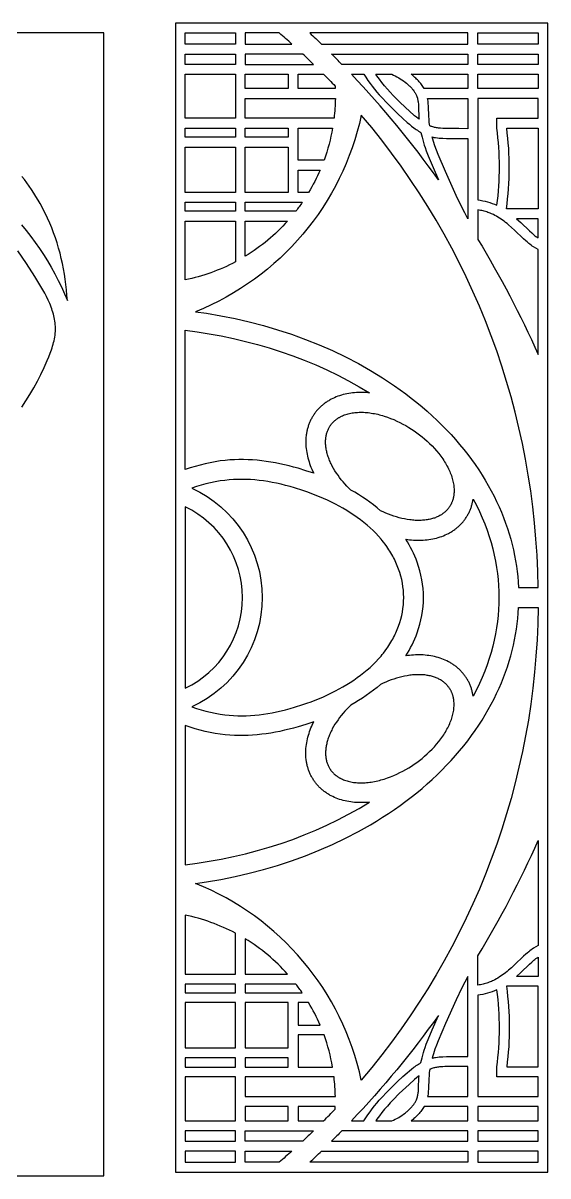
# Model space of a CAD drawing. Header units: millimetres. Extents: x 23 to 3094, y 69 to 2398.
# Drawn here: x 2034 to 3094, y 69 to 2398 of the extents above; entities that cross this region are included whole.
import ezdxf

# ---------------------------------------------------------------- set-up
doc = ezdxf.new("R2010")
doc.units = ezdxf.units.MM
doc.layers.get('0').update_dxf_attribs({"color": 1})

msp = doc.modelspace()

# ---------------------------------------------------------------- linework, layer by layer
for points in [[(920.9, 68.7), (2196.8, 68.7), (2196.8, 2378.2), (920.9, 2378.2)], [(2341.5, 76.5), (3094.3, 76.5), (3094.3, 2398.2), (2341.5, 2398.2)], [(2462.8, 2378.2), (2462.8, 2355.7), (2361.5, 2355.7), (2361.5, 2378.2)], [(3074.3, 2355.7), (2952.6, 2355.7), (2952.6, 2378.2), (3074.3, 2378.2)], [(2462.8, 2335.7), (2462.8, 2314.8), (2361.5, 2314.8), (2361.5, 2335.7)], [(3074.3, 2335.7), (3074.3, 2314.8), (2952.6, 2314.8), (2952.6, 2335.7)], [(2462.8, 2294.8), (2462.8, 2206.1), (2361.5, 2206.1), (2361.5, 2294.8)], [(2569.5, 2294.8), (2569.5, 2265.8), (2482.8, 2265.8), (2482.8, 2294.8)], [(2844, 2265.8), (2842.8, 2267.9), (2841.5, 2270), (2840.1, 2272), (2838.7, 2274), (2837.2, 2275.9), (2835.6, 2277.8), (2834, 2279.7), (2832.4, 2281.6), (2830.7, 2283.4), (2829, 2285.1), (2827.2, 2286.9), (2825.4, 2288.5), (2823.5, 2290.2), (2821.7, 2291.8), (2819.8, 2293.3), (2817.9, 2294.8), (2932.6, 2294.8), (2932.6, 2265.8)], [(3074.3, 2294.8), (3074.3, 2265.8), (2952.6, 2265.8), (2952.6, 2294.8)], [(2932.6, 2184.8), (2914.3, 2185.1), (2890.8, 2185), (2886.1, 2185.1), (2881.6, 2185.3), (2877.3, 2185.6), (2875.2, 2185.8), (2873.1, 2186.1), (2871.1, 2186.4), (2869.1, 2186.7), (2867.2, 2187), (2865.3, 2187.5), (2863.5, 2187.9), (2861.8, 2188.4), (2860, 2188.9), (2858.4, 2189.5), (2856.9, 2190), (2855.5, 2190.6), (2855, 2193.9), (2854.6, 2197.2), (2854.2, 2200.5), (2854, 2203.8), (2853.6, 2209.1), (2852.9, 2230.3), (2852.5, 2235.6), (2852.3, 2238.2), (2852, 2240.7), (2851.6, 2243.3), (2851.2, 2245.8), (2932.6, 2245.8)], [(2462.8, 2186.1), (2462.8, 2167.4), (2361.5, 2167.4), (2361.5, 2186.1)], [(2482.8, 2167.4), (2482.8, 2186.1), (2569.5, 2186.1), (2569.5, 2167.4)], [(2932.6, 2164.7), (2932.6, 2002.9), (2926.3, 2014.5), (2920.3, 2026.2), (2909, 2050), (2887.5, 2098.3), (2872.6, 2132.8), (2869.2, 2141.5), (2866, 2150.3), (2863, 2159.1), (2861.7, 2163.6), (2860.4, 2168.1), (2862.1, 2167.7), (2863.9, 2167.3), (2865.6, 2167), (2867.4, 2166.7), (2871, 2166.2), (2874.6, 2165.8), (2878.2, 2165.5), (2881.9, 2165.3), (2889.3, 2165)], [(2462.8, 2056), (2361.5, 2056), (2361.5, 2147.4), (2462.8, 2147.4)], [(2569.5, 2056), (2482.8, 2056), (2482.8, 2147.4), (2569.5, 2147.4)], [(2361.5, 2036), (2462.8, 2036), (2462.8, 2018.2), (2361.5, 2018.2)], [(3030.8, 2002.9), (3039.5, 1995), (3056.9, 1978.3), (3061.4, 1974.2), (3063.7, 1972.2), (3066.1, 1970.2), (3068.1, 1968.6), (3070.1, 1967), (3072.2, 1965.5), (3074.3, 1964), (3074.3, 2002.9)], [(2621.1, 1488.4), (2605.3, 1493.7), (2589.5, 1498.5), (2580.3, 1501.1), (2571.1, 1503.5), (2561.9, 1505.7), (2552.7, 1507.7), (2543.5, 1509.5), (2534.3, 1511.1), (2525.1, 1512.5), (2515.9, 1513.7), (2506.7, 1514.7), (2497.5, 1515.4), (2488.3, 1515.9), (2479.1, 1516.2), (2469.9, 1516.2), (2460.7, 1515.9), (2451.5, 1515.4), (2442.4, 1514.6), (2432.1, 1513.4), (2421.8, 1511.8), (2411.6, 1509.9), (2401.4, 1507.7), (2391.3, 1505.2), (2381.3, 1502.4), (2371.3, 1499.3), (2361.5, 1496), (2361.5, 1777.4), (2385.7, 1774.2), (2410, 1770.3), (2434.3, 1765.9), (2458.7, 1760.8), (2482.9, 1755.1), (2507.1, 1748.8), (2531.2, 1741.8), (2555, 1734.2), (2578.7, 1725.9), (2602, 1717), (2625, 1707.5), (2647.7, 1697.4), (2669.9, 1686.7), (2691.6, 1675.3), (2712.9, 1663.4), (2733.5, 1650.9), (2730.4, 1651.2), (2727.2, 1651.4), (2723.2, 1651.6), (2719.2, 1651.8), (2715.2, 1651.8), (2711.3, 1651.7), (2707.3, 1651.5), (2703.4, 1651.2), (2699.5, 1650.9), (2695.7, 1650.4), (2691.9, 1649.8), (2688.1, 1649.1), (2684.3, 1648.3), (2680.6, 1647.4), (2676.9, 1646.4), (2673.3, 1645.2), (2669.8, 1644), (2666.3, 1642.7), (2662.8, 1641.2), (2659.4, 1639.6), (2656.2, 1638), (2654.5, 1637.1), (2652.9, 1636.2), (2651.3, 1635.2), (2649.8, 1634.3), (2648.2, 1633.3), (2646.7, 1632.3), (2645.2, 1631.3), (2643.7, 1630.2), (2642.3, 1629.1), (2640.9, 1628), (2639.5, 1626.9), (2638.1, 1625.7), (2636.7, 1624.6), (2635.4, 1623.4), (2634.1, 1622.1), (2632.8, 1620.9), (2631.6, 1619.6), (2630.4, 1618.4), (2629.2, 1617.1), (2628, 1615.8), (2626.9, 1614.4), (2625.8, 1613.1), (2624.7, 1611.7), (2623.7, 1610.4), (2622.7, 1609), (2621.7, 1607.6), (2620.7, 1606.1), (2619.8, 1604.7), (2618.9, 1603.2), (2618, 1601.7), (2617.2, 1600.2), (2616.3, 1598.7), (2615.5, 1597.2), (2614.8, 1595.6), (2614, 1594), (2613.3, 1592.4), (2612.6, 1590.8), (2611.9, 1589.1), (2611.3, 1587.5), (2610.7, 1585.8), (2610.1, 1584.1), (2609.5, 1582.4), (2609, 1580.6), (2608.5, 1578.9), (2608.1, 1577.1), (2607.6, 1575.4), (2607.2, 1573.6), (2606.9, 1571.8), (2606.6, 1570), (2606.3, 1568.2), (2606, 1566.4), (2605.8, 1564.5), (2605.4, 1560.8), (2605.1, 1557.1), (2605, 1553.4), (2605, 1549.6), (2605.1, 1545.9), (2605.4, 1542.1), (2605.7, 1538.3), (2606.2, 1534.5), (2606.8, 1530.7), (2607.5, 1526.9), (2608.4, 1523.2), (2609.3, 1519.4), (2610.4, 1515.6), (2611.5, 1511.9), (2612.7, 1508.1), (2614.1, 1504.4), (2615.5, 1500.7), (2617.1, 1497), (2618.7, 1493.4)], [(2621.1, 986.4), (2605.3, 981), (2589.5, 976.2), (2580.3, 973.7), (2571.1, 971.3), (2561.9, 969.1), (2552.7, 967), (2543.5, 965.2), (2534.3, 963.6), (2525.1, 962.2), (2515.9, 961), (2506.7, 960.1), (2497.5, 959.3), (2488.3, 958.8), (2479.1, 958.6), (2469.9, 958.6), (2460.7, 958.8), (2451.5, 959.4), (2442.4, 960.2), (2432.1, 961.4), (2421.8, 962.9), (2411.6, 964.8), (2401.4, 967), (2391.3, 969.5), (2381.3, 972.3), (2371.3, 975.4), (2361.5, 978.8), (2361.5, 697.4), (2385.7, 700.6), (2410, 704.4), (2434.3, 708.9), (2458.7, 713.9), (2482.9, 719.6), (2507.1, 726), (2531.2, 732.9), (2555, 740.6), (2578.7, 748.8), (2602, 757.7), (2625, 767.2), (2647.7, 777.4), (2669.9, 788.1), (2691.6, 799.4), (2712.9, 811.3), (2733.5, 823.8), (2730.4, 823.5), (2727.2, 823.3), (2723.2, 823.1), (2719.2, 823), (2715.2, 823), (2711.3, 823.1), (2707.3, 823.2), (2703.4, 823.5), (2699.5, 823.9), (2695.7, 824.4), (2691.9, 825), (2688.1, 825.7), (2684.3, 826.5), (2680.6, 827.4), (2676.9, 828.4), (2673.3, 829.5), (2669.8, 830.7), (2666.3, 832.1), (2662.8, 833.6), (2659.4, 835.1), (2656.2, 836.8), (2654.5, 837.7), (2652.9, 838.6), (2651.3, 839.5), (2649.8, 840.5), (2648.2, 841.4), (2646.7, 842.5), (2645.2, 843.5), (2643.7, 844.5), (2642.3, 845.6), (2640.9, 846.7), (2639.5, 847.9), (2638.1, 849), (2636.7, 850.2), (2635.4, 851.4), (2634.1, 852.6), (2632.8, 853.8), (2631.6, 855.1), (2630.4, 856.4), (2629.2, 857.7), (2628, 859), (2626.9, 860.3), (2625.8, 861.7), (2624.7, 863), (2623.7, 864.4), (2622.7, 865.8), (2621.7, 867.2), (2620.7, 868.6), (2619.8, 870.1), (2618.9, 871.5), (2618, 873), (2617.2, 874.5), (2616.3, 876), (2615.5, 877.6), (2614.8, 879.1), (2614, 880.7), (2613.3, 882.3), (2612.6, 884), (2611.9, 885.6), (2611.3, 887.3), (2610.7, 889), (2610.1, 890.7), (2609.5, 892.4), (2609, 894.1), (2608.5, 895.9), (2608.1, 897.6), (2607.6, 899.4), (2607.2, 901.2), (2606.9, 903), (2606.6, 904.8), (2606.3, 906.6), (2606, 908.4), (2605.8, 910.2), (2605.4, 913.9), (2605.1, 917.6), (2605, 921.4), (2605, 925.1), (2605.1, 928.9), (2605.4, 932.7), (2605.7, 936.4), (2606.2, 940.2), (2606.8, 944), (2607.5, 947.8), (2608.4, 951.6), (2609.3, 955.4), (2610.4, 959.1), (2611.5, 962.9), (2612.7, 966.6), (2614.1, 970.3), (2615.5, 974), (2617.1, 977.7), (2618.7, 981.4)], [(3030.8, 471.8), (3039.5, 479.8), (3056.9, 496.4), (3061.4, 500.6), (3063.7, 502.6), (3066.1, 504.6), (3068.1, 506.2), (3070.1, 507.7), (3072.2, 509.2), (3074.3, 510.7), (3074.3, 471.8)], [(2932.6, 310), (2932.6, 471.8), (2926.3, 460.2), (2920.3, 448.5), (2909, 424.8), (2887.5, 376.5), (2872.6, 342), (2869.2, 333.2), (2866, 324.5), (2863, 315.6), (2861.7, 311.2), (2860.4, 306.7), (2862.1, 307.1), (2863.9, 307.4), (2865.6, 307.8), (2867.4, 308), (2871, 308.6), (2874.6, 309), (2878.2, 309.3), (2881.9, 309.5), (2889.3, 309.7)], [(2361.5, 438.8), (2462.8, 438.8), (2462.8, 456.5), (2361.5, 456.5)], [(2462.8, 418.8), (2361.5, 418.8), (2361.5, 327.3), (2462.8, 327.3)], [(2569.5, 418.8), (2482.8, 418.8), (2482.8, 327.3), (2569.5, 327.3)], [(2462.8, 288.7), (2462.8, 307.3), (2361.5, 307.3), (2361.5, 288.7)], [(2482.8, 307.3), (2482.8, 288.7), (2569.5, 288.7), (2569.5, 307.3)], [(2932.6, 290), (2914.3, 289.7), (2890.8, 289.8), (2886.1, 289.6), (2881.6, 289.4), (2877.3, 289.1), (2875.2, 288.9), (2873.1, 288.7), (2871.1, 288.4), (2869.1, 288.1), (2867.2, 287.7), (2865.3, 287.3), (2863.5, 286.9), (2861.8, 286.4), (2860, 285.8), (2858.4, 285.3), (2856.9, 284.7), (2855.5, 284.2), (2855, 280.9), (2854.6, 277.6), (2854.2, 274.2), (2854, 270.9), (2853.6, 265.6), (2852.9, 244.4), (2852.5, 239.2), (2852.3, 236.6), (2852, 234), (2851.6, 231.4), (2851.2, 228.9), (2932.6, 228.9)], [(2462.8, 179.9), (2462.8, 268.7), (2361.5, 268.7), (2361.5, 179.9)], [(2569.5, 179.9), (2569.5, 208.9), (2482.8, 208.9), (2482.8, 179.9)], [(2844, 208.9), (2842.8, 206.8), (2841.5, 204.8), (2840.1, 202.7), (2838.7, 200.8), (2837.2, 198.8), (2835.6, 196.9), (2834, 195), (2832.4, 193.2), (2830.7, 191.4), (2829, 189.6), (2827.2, 187.9), (2825.4, 186.2), (2823.5, 184.6), (2821.7, 183), (2819.8, 181.4), (2817.9, 179.9), (2932.6, 179.9), (2932.6, 208.9)], [(3074.3, 179.9), (3074.3, 208.9), (2952.6, 208.9), (2952.6, 179.9)], [(2462.8, 139), (2462.8, 159.9), (2361.5, 159.9), (2361.5, 139)], [(3074.3, 139), (3074.3, 159.9), (2952.6, 159.9), (2952.6, 139)], [(2462.8, 96.5), (2462.8, 119), (2361.5, 119), (2361.5, 96.5)], [(3074.3, 119), (2952.6, 119), (2952.6, 96.5), (3074.3, 96.5)]]:
    msp.add_lwpolyline(points, close=True)
for points in [[(2577, 2355.7, 0.005723), (2551.3, 2378.2), (2482.8, 2378.2), (2482.8, 2355.7)], [(2613.1, 2378.2, -0.004097), (2636.8, 2355.7), (2932.6, 2355.7), (2932.6, 2378.2)], [(2620.9, 2314.8, 0.005077), (2598.9, 2335.7), (2482.8, 2335.7), (2482.8, 2314.8)], [(2677.8, 2314.8, 0.003689), (2657.1, 2335.7), (2932.6, 2335.7), (2932.6, 2314.8)], [(2664.2, 2271, -0.003404), (2664.4, 2265.8), (2589.5, 2265.8), (2589.5, 2294.8), (2641.1, 2294.8, -0.005556)], [(2722.4, 2294.8), (2726.4, 2288.6), (2730.6, 2282.4), (2734.9, 2276.4), (2739.4, 2270.5), (2744, 2264.6), (2748.7, 2258.9), (2753.5, 2253.2), (2758.5, 2247.7), (2768.6, 2236.7), (2779.2, 2226), (2790.2, 2215.5), (2801.4, 2205.1), (2810.1, 2197.4), (2814.5, 2193.7), (2818.9, 2190), (2823.5, 2186.5), (2825.8, 2184.8), (2828.1, 2183.2), (2830.5, 2181.6), (2832.8, 2180), (2835.2, 2178.6), (2837.6, 2177.2), (2838.7, 2172.3), (2839.9, 2167.4), (2841.3, 2162.1), (2842.8, 2156.9), (2844.4, 2151.8), (2846, 2146.7), (2848.4, 2140.1), (2852.1, 2130.2), (2860.1, 2110.9), (2872.9, 2081.7, 0.034701), (2697.1, 2294.8)], [(2778.7, 2294.8, -0.067198), (2805.6, 2279.1), (2808.5, 2276.7), (2809.9, 2275.5), (2811.3, 2274.3), (2812.7, 2273), (2814.1, 2271.7), (2815.4, 2270.4), (2816.7, 2269.1), (2817.9, 2267.8), (2819.1, 2266.4), (2820, 2265.4), (2820.8, 2264.3), (2821.9, 2263), (2823, 2261.6), (2823.9, 2260.2), (2824.9, 2258.8), (2825.7, 2257.5), (2826.5, 2256.1), (2827.3, 2254.8), (2827.9, 2253.4), (2828.6, 2252.1), (2828.8, 2251.4), (2829.1, 2250.7), (2829.4, 2250.1), (2829.6, 2249.4), (2829.9, 2248.6), (2830.1, 2247.9), (2830.4, 2247.1), (2830.6, 2246.3), (2831, 2244.6), (2831.4, 2242.9), (2831.7, 2241.1), (2832, 2239.3), (2832.2, 2237.4), (2832.5, 2235.3), (2832.6, 2233.3), (2832.9, 2229), (2833.7, 2206.8), (2833.9, 2203.7), (2831.8, 2205.3), (2828.4, 2208.1), (2824.8, 2211.1), (2813.7, 2221), (2807, 2227.2), (2794, 2239.6), (2781.6, 2252.1), (2775.7, 2258.4), (2769.9, 2264.9), (2764.3, 2271.4), (2758.9, 2278), (2753.7, 2284.7), (2748.7, 2291.5), (2746.3, 2294.8)], [(2664.7, 2245.8, -0.026245), (2662, 2206.1), (2482.8, 2206.1), (2482.8, 2245.8)], [(2991.1, 2030, 0.067634), (2990.8, 2185.9), (2990.8, 2205.9), (3074.3, 2205.9), (3074.3, 2245.8), (2952.6, 2245.8), (2952.6, 2041, -0.070713)], [(2717.1, 2212.2, -0.249287), (2382.2, 1815), (2404.5, 1811.8), (2433.2, 1806.8), (2462, 1801), (2490.8, 1794.4), (2519.4, 1786.9), (2547.9, 1778.5), (2576.2, 1769.3), (2604.1, 1759.1), (2631.7, 1748.2), (2658.8, 1736.3), (2685.3, 1723.6), (2711.3, 1710.1), (2735.7, 1696.4), (2748, 1689), (2760.3, 1681.3), (2772.3, 1673.5), (2784.1, 1665.5), (2795.7, 1657.4), (2807.1, 1649), (2818.2, 1640.5), (2829.2, 1631.7), (2839.8, 1622.9), (2850.3, 1613.9), (2860.4, 1604.7), (2870.4, 1595.4), (2880, 1586), (2889.4, 1576.3), (2898.5, 1566.7), (2907.4, 1556.8), (2915.9, 1546.9), (2924.2, 1536.7), (2932.2, 1526.6), (2939.9, 1516.3), (2947.3, 1506), (2954.4, 1495.5), (2961.1, 1485), (2967.7, 1474.4), (2973.8, 1463.8), (2979.7, 1453), (2985.3, 1442.3), (2990.6, 1431.5), (2995.6, 1420.7), (3000.3, 1409.8), (3004.6, 1398.9), (3008.7, 1388), (3012.4, 1377.1), (3015.9, 1366.1), (3019.1, 1355.3), (3021.9, 1344.3), (3024.5, 1333.5), (3026.8, 1322.6), (3028.8, 1311.8), (3030.6, 1301), (3032, 1290.3), (3033.2, 1279.6), (3034.1, 1269), (3034.8, 1257.4), (3074.3, 1257.4, 0.175952)], [(2641.8, 2121.1), (2589.5, 2121.1), (2589.5, 2186.1), (2659.1, 2186.1, -0.044313)], [(3010.3, 2022.9, 0.068323), (3010.9, 2185.9), (3074.3, 2185.9), (3074.3, 2022.9)], [(2610.7, 2056), (2589.5, 2056), (2589.5, 2101.1), (2633.8, 2101.1, -0.03342)], [(2584.9, 2018.2), (2482.8, 2018.2), (2482.8, 2036), (2597.8, 2036, -0.014471)], [(3074.3, 1940.4), (3069.7, 1943.1), (3065.2, 1946), (3062.7, 1947.7), (3060.3, 1949.5), (3057.9, 1951.2), (3055.5, 1953), (3052, 1955.9), (3049.5, 1958), (3044.8, 1962.2), (3026.4, 1979.9), (3020.5, 1985.3), (3014.6, 1990.5), (3011.7, 1992.9), (3008.7, 1995.3), (3005.7, 1997.6), (3002.7, 1999.9), (2999.7, 2002), (2996.7, 2004), (2993.3, 2006.2), (2990.2, 2007.9), (2987.1, 2009.6), (2984, 2011.2), (2982.4, 2012), (2980.1, 2013), (2977.8, 2013.9), (2975.5, 2014.8), (2973.1, 2015.7), (2970.7, 2016.5), (2968.2, 2017.2), (2965.7, 2017.9), (2963.2, 2018.6), (2960.7, 2019.2), (2958.1, 2019.7), (2955.6, 2020.3), (2952.6, 2020.8), (2952.6, 1961.2, -0.032978), (3074.3, 1728.6)], [(2361.5, 1879.2), (2361.5, 1998.2), (2462.8, 1998.2), (2462.8, 1915.6, -0.071172)], [(2568.2, 1998.2, -0.073615), (2482.8, 1927), (2482.8, 1998.2)], [(2696, 1454.7), (2692, 1458.6), (2688, 1462.7), (2684.2, 1466.9), (2680.4, 1471.2), (2676.8, 1475.5), (2673.4, 1479.9), (2670.1, 1484.4), (2666.9, 1489), (2664, 1493.6), (2661.2, 1498.2), (2658.6, 1502.9), (2657.4, 1505.2), (2656.3, 1507.5), (2655.2, 1509.8), (2654.1, 1512.2), (2653.1, 1514.5), (2652.2, 1516.8), (2651.3, 1519.1), (2650.5, 1521.4), (2649.7, 1523.7), (2649, 1525.9), (2648.4, 1528.2), (2647.8, 1530.4), (2647.2, 1532.6), (2646.8, 1534.8), (2646.3, 1537), (2646, 1539.2), (2645.7, 1541.3), (2645.4, 1543.4), (2645.2, 1545.5), (2645.1, 1547.6), (2645, 1549.6), (2645, 1551.7), (2645, 1553.6), (2645.1, 1555.6), (2645.2, 1557.5), (2645.4, 1559.4), (2645.7, 1561.3), (2646, 1563.1), (2646.3, 1564.9), (2646.7, 1566.6), (2647.1, 1568.4), (2647.6, 1570.1), (2648.1, 1571.7), (2648.7, 1573.3), (2649.3, 1574.9), (2650, 1576.5), (2650.7, 1578), (2651.4, 1579.4), (2652.2, 1580.9), (2653, 1582.3), (2653.8, 1583.6), (2654.7, 1584.9), (2655.2, 1585.7), (2655.8, 1586.5), (2656.4, 1587.3), (2657, 1588.1), (2657.6, 1588.8), (2658.3, 1589.6), (2658.9, 1590.3), (2659.6, 1591.1), (2660.3, 1591.8), (2661, 1592.5), (2661.7, 1593.2), (2662.5, 1593.9), (2663.2, 1594.6), (2664, 1595.3), (2664.8, 1596), (2665.7, 1596.6), (2666.5, 1597.3), (2667.3, 1597.9), (2668.2, 1598.5), (2669.1, 1599.2), (2670, 1599.8), (2671, 1600.4), (2671.9, 1600.9), (2672.9, 1601.5), (2673.9, 1602.1), (2674.9, 1602.6), (2675.9, 1603.1), (2676.9, 1603.6), (2679, 1604.6), (2681.2, 1605.6), (2683.5, 1606.4), (2685.8, 1607.2), (2688.3, 1608), (2690.7, 1608.7), (2693.3, 1609.3), (2695.8, 1609.9), (2698.5, 1610.3), (2701.2, 1610.8), (2704, 1611.1), (2706.8, 1611.4), (2709.7, 1611.6), (2712.6, 1611.7), (2715.5, 1611.8), (2718.6, 1611.8), (2721.6, 1611.7), (2724.7, 1611.5), (2727.8, 1611.3), (2730.9, 1611), (2734.1, 1610.6), (2737.3, 1610.2), (2740.5, 1609.6), (2743.8, 1609), (2747, 1608.4), (2750.3, 1607.7), (2753.6, 1606.9), (2756.8, 1606), (2760.1, 1605.1), (2763.4, 1604.1), (2769.9, 1601.9), (2776.4, 1599.5), (2782.8, 1596.9), (2789.1, 1594.1), (2795.3, 1591.2), (2801.4, 1588), (2807.3, 1584.8), (2813, 1581.3), (2818.6, 1577.8), (2824, 1574.2), (2829.3, 1570.5), (2834.6, 1566.5), (2839.9, 1562.4), (2845.1, 1558), (2850.2, 1553.5), (2855.2, 1548.8), (2860.1, 1543.9), (2864.8, 1538.8), (2869.4, 1533.7), (2873.7, 1528.4), (2875.8, 1525.7), (2877.8, 1522.9), (2879.8, 1520.2), (2881.7, 1517.4), (2883.6, 1514.6), (2885.4, 1511.8), (2887.1, 1509), (2888.7, 1506.2), (2890.3, 1503.4), (2891.8, 1500.6), (2893.2, 1497.7), (2894.6, 1494.9), (2895.8, 1492.1), (2897, 1489.3), (2898.1, 1486.5), (2899.1, 1483.7), (2900, 1480.9), (2900.9, 1478.2), (2901.6, 1475.5), (2902.3, 1472.7), (2902.9, 1470.1), (2903.4, 1467.4), (2903.8, 1464.8), (2904.1, 1462.2), (2904.4, 1459.7), (2904.5, 1457.2), (2904.6, 1454.7), (2904.6, 1452.2), (2904.5, 1449.9), (2904.4, 1447.5), (2904.3, 1446.4), (2904.1, 1445.2), (2904, 1444.1), (2903.8, 1443), (2903.7, 1441.9), (2903.5, 1440.8), (2903.2, 1439.7), (2903, 1438.6), (2902.7, 1437.6), (2902.5, 1436.5), (2902.2, 1435.5), (2901.9, 1434.5), (2901.6, 1433.5), (2901.2, 1432.5), (2900.9, 1431.5), (2900.5, 1430.6), (2900.1, 1429.6), (2899.7, 1428.7), (2899.3, 1427.7), (2898.9, 1426.8), (2898.4, 1425.9), (2898, 1425.1), (2897.5, 1424.2), (2897, 1423.3), (2896.5, 1422.5), (2896, 1421.7), (2895.5, 1420.9), (2894.9, 1420.1), (2894, 1418.7), (2893, 1417.4), (2892, 1416.2), (2890.9, 1414.9), (2889.8, 1413.7), (2888.6, 1412.5), (2887.4, 1411.3), (2886.1, 1410.2), (2884.8, 1409), (2883.4, 1407.9), (2882, 1406.9), (2880.5, 1405.8), (2878.9, 1404.8), (2877.4, 1403.9), (2875.7, 1402.9), (2874.1, 1402), (2872.3, 1401.2), (2870.5, 1400.4), (2868.7, 1399.6), (2866.8, 1398.8), (2864.9, 1398.1), (2862.9, 1397.5), (2860.9, 1396.9), (2858.8, 1396.3), (2856.7, 1395.8), (2854.6, 1395.3), (2852.4, 1394.9), (2850.2, 1394.5), (2847.9, 1394.2), (2845.6, 1393.9), (2843.2, 1393.7), (2840.8, 1393.5), (2838.4, 1393.3), (2836, 1393.3), (2833.5, 1393.2), (2831, 1393.2), (2828.4, 1393.3), (2825.9, 1393.4), (2823.3, 1393.6), (2820.7, 1393.8), (2818, 1394.1), (2815.4, 1394.4), (2810, 1395.2), (2804.6, 1396.2), (2799.2, 1397.4), (2793.7, 1398.8), (2788.3, 1400.3), (2782.8, 1402), (2777.4, 1403.9), (2772, 1405.9), (2766.7, 1408.1), (2761.4, 1410.5), (2756.2, 1412.9, 0.050049)], [(2792.5, 1179.7, 0.178086), (2792.5, 1295), (2789.8, 1301.8), (2787, 1308.4), (2785.6, 1311.6), (2784, 1314.8), (2782.4, 1318), (2780.8, 1321.1), (2778.9, 1324.4), (2777, 1327.7), (2775.1, 1330.9), (2773, 1334.1), (2770.9, 1337.3), (2768.8, 1340.5), (2765.4, 1345), (2762, 1349.5), (2759.5, 1352.6), (2757, 1355.6), (2751.9, 1361.5), (2746.4, 1367.3), (2740.8, 1372.9), (2734.8, 1378.4), (2728.7, 1383.8), (2722.3, 1389.1), (2715.8, 1394.2), (2709, 1399.2), (2702.1, 1404), (2694.9, 1408.7), (2687.6, 1413.3), (2680.1, 1417.7), (2672.5, 1422), (2664.7, 1426.1), (2656.8, 1430.1), (2648.8, 1433.9), (2640.7, 1437.6), (2632.5, 1441.1), (2624.2, 1444.5), (2615.9, 1447.7), (2607.4, 1450.8), (2599, 1453.7), (2581.9, 1459.1), (2573.1, 1461.6), (2564.1, 1464), (2555, 1466.2), (2546.1, 1468.2), (2537.2, 1470), (2528.3, 1471.6), (2519.5, 1472.9), (2510.7, 1474.1), (2502, 1475), (2493.3, 1475.6), (2484.6, 1476), (2476, 1476.2), (2467.4, 1476.1), (2458.9, 1475.8), (2450.4, 1475.2), (2441.4, 1474.2), (2431.8, 1472.9), (2422.2, 1471.2), (2412.7, 1469.3), (2403.2, 1467), (2393.7, 1464.4), (2384.2, 1461.5), (2374.9, 1458.3, -0.643414), (2374.9, 1016.5), (2384.2, 1013.3), (2393.7, 1010.4), (2403.2, 1007.8), (2412.7, 1005.5), (2422.2, 1003.5), (2431.8, 1001.8), (2441.4, 1000.5), (2450.4, 999.6), (2458.9, 999), (2467.4, 998.6), (2476, 998.5), (2484.6, 998.7), (2493.3, 999.1), (2502, 999.8), (2510.7, 1000.7), (2519.5, 1001.8), (2528.3, 1003.2), (2537.2, 1004.7), (2546.1, 1006.5), (2555, 1008.5), (2564.1, 1010.8), (2573.1, 1013.2), (2581.9, 1015.7), (2599, 1021), (2607.4, 1024), (2615.9, 1027), (2624.2, 1030.2), (2632.5, 1033.6), (2640.7, 1037.1), (2648.8, 1040.8), (2656.8, 1044.7), (2664.7, 1048.6), (2672.5, 1052.8), (2680.1, 1057), (2687.6, 1061.5), (2694.9, 1066), (2702.1, 1070.7), (2709, 1075.6), (2715.8, 1080.6), (2722.3, 1085.7), (2728.7, 1091), (2734.8, 1096.3), (2740.8, 1101.9), (2746.4, 1107.5), (2751.9, 1113.3), (2757, 1119.2), (2759.5, 1122.2), (2762, 1125.2), (2765.4, 1129.7), (2768.8, 1134.3), (2770.9, 1137.4), (2773, 1140.6), (2775.1, 1143.8), (2777, 1147.1), (2778.9, 1150.3), (2780.8, 1153.6), (2782.4, 1156.8), (2784, 1160), (2785.6, 1163.2), (2787, 1166.4), (2789.8, 1173)], [(2807.1, 1119.6, 0.055563), (2830, 1165.9, 0.178086), (2830, 1308.8, 0.055563), (2807.1, 1355.2), (2810.9, 1354.7), (2814.7, 1354.2), (2818.6, 1353.9), (2822.4, 1353.6), (2826.4, 1353.4), (2830.4, 1353.2), (2834.4, 1353.2), (2838.3, 1353.3), (2842.3, 1353.5), (2846.2, 1353.8), (2850.1, 1354.1), (2853.9, 1354.6), (2857.8, 1355.2), (2861.6, 1355.9), (2865.3, 1356.7), (2869, 1357.6), (2872.7, 1358.6), (2876.3, 1359.8), (2879.8, 1361), (2883.4, 1362.4), (2886.8, 1363.8), (2890.2, 1365.4), (2893.5, 1367), (2895.1, 1367.9), (2896.7, 1368.8), (2898.3, 1369.8), (2899.8, 1370.7), (2901.4, 1371.7), (2902.9, 1372.7), (2904.4, 1373.7), (2905.9, 1374.8), (2907.3, 1375.9), (2908.8, 1377), (2910.2, 1378.1), (2911.5, 1379.3), (2912.9, 1380.4), (2914.2, 1381.7), (2915.5, 1382.9), (2916.8, 1384.1), (2918, 1385.4), (2919.2, 1386.6), (2920.4, 1387.9), (2921.6, 1389.2), (2922.7, 1390.6), (2923.8, 1391.9), (2924.9, 1393.3), (2925.9, 1394.6), (2926.9, 1396), (2927.9, 1397.4), (2928.9, 1398.9), (2929.8, 1400.3), (2930.7, 1401.8), (2931.6, 1403.3), (2932.5, 1404.8), (2933.3, 1406.3), (2934.1, 1407.8), (2934.9, 1409.4), (2935.6, 1411), (2936.3, 1412.6), (2937, 1414.2), (2937.7, 1415.9), (2938.3, 1417.5), (2939, 1419.2), (2939.5, 1420.9), (2940.1, 1422.6), (2940.6, 1424.4), (2941.1, 1426.1), (2941.5, 1427.9), (2942, 1429.6), (2942.7, 1433), (2943.3, 1436.4), (2949.8, 1423.9), (2955.9, 1411.3), (2961.5, 1398.7), (2966.7, 1386.1), (2971.4, 1373.5), (2975.6, 1360.9), (2979.5, 1348.3), (2982.9, 1335.7), (2985.8, 1323.2), (2988.4, 1310.7), (2990.5, 1298.3), (2992.2, 1285.9), (2993.5, 1273.7), (2994.5, 1261.5), (2995, 1249.4), (2995.2, 1237.4), (2995, 1225.4), (2994.5, 1213.3), (2993.5, 1201.1), (2992.2, 1188.8), (2990.5, 1176.5), (2988.4, 1164), (2985.8, 1151.6), (2982.9, 1139), (2979.5, 1126.5), (2975.6, 1113.9), (2971.4, 1101.3), (2966.7, 1088.6), (2961.5, 1076), (2955.9, 1063.5), (2949.8, 1050.9), (2943.3, 1038.4), (2942.7, 1041.8), (2942, 1045.1), (2941.5, 1046.9), (2941.1, 1048.6), (2940.6, 1050.4), (2940.1, 1052.1), (2939.5, 1053.8), (2939, 1055.5), (2938.3, 1057.2), (2937.7, 1058.9), (2937, 1060.5), (2936.3, 1062.2), (2935.6, 1063.8), (2934.9, 1065.4), (2934.1, 1066.9), (2933.3, 1068.5), (2932.5, 1070), (2931.6, 1071.5), (2930.7, 1073), (2929.8, 1074.4), (2928.9, 1075.9), (2927.9, 1077.3), (2926.9, 1078.7), (2925.9, 1080.1), (2924.9, 1081.5), (2923.8, 1082.8), (2922.7, 1084.2), (2921.6, 1085.5), (2920.4, 1086.8), (2919.2, 1088.1), (2918, 1089.4), (2916.8, 1090.7), (2915.5, 1091.9), (2914.2, 1093.1), (2912.9, 1094.3), (2911.5, 1095.5), (2910.2, 1096.6), (2908.8, 1097.8), (2907.3, 1098.9), (2905.9, 1099.9), (2904.4, 1101), (2902.9, 1102), (2901.4, 1103), (2899.8, 1104), (2898.3, 1105), (2896.7, 1105.9), (2895.1, 1106.8), (2893.5, 1107.7), (2890.2, 1109.4), (2886.8, 1110.9), (2883.4, 1112.4), (2879.8, 1113.7), (2876.3, 1115), (2872.7, 1116.1), (2869, 1117.1), (2865.3, 1118), (2861.6, 1118.8), (2857.8, 1119.5), (2853.9, 1120.1), (2850.1, 1120.6), (2846.2, 1121), (2842.3, 1121.3), (2838.3, 1121.4), (2834.4, 1121.5), (2830.4, 1121.5), (2826.4, 1121.4), (2822.4, 1121.2), (2818.6, 1120.9), (2814.7, 1120.5), (2810.9, 1120.1)], [(2477, 1237.4, 0.289212), (2361.5, 1420.4), (2361.5, 1054.3, 0.289212)], [(2717.1, 262.5, 0.249287), (2382.2, 659.7), (2404.5, 663), (2433.2, 667.9), (2462, 673.7), (2490.8, 680.4), (2519.4, 687.9), (2547.9, 696.2), (2576.2, 705.5), (2604.1, 715.6), (2631.7, 726.6), (2658.8, 738.4), (2685.3, 751.1), (2711.3, 764.6), (2735.7, 778.3), (2748, 785.8), (2760.3, 793.4), (2772.3, 801.2), (2784.1, 809.2), (2795.7, 817.4), (2807.1, 825.8), (2818.2, 834.3), (2829.2, 843), (2839.8, 851.8), (2850.3, 860.9), (2860.4, 870), (2870.4, 879.4), (2880, 888.8), (2889.4, 898.4), (2898.5, 908.1), (2907.4, 918), (2915.9, 927.9), (2924.2, 938), (2932.2, 948.1), (2939.9, 958.4), (2947.3, 968.8), (2954.4, 979.2), (2961.1, 989.7), (2967.7, 1000.4), (2973.8, 1011), (2979.7, 1021.7), (2985.3, 1032.4), (2990.6, 1043.3), (2995.6, 1054.1), (3000.3, 1065), (3004.6, 1075.8), (3008.7, 1086.8), (3012.4, 1097.6), (3015.9, 1108.6), (3019.1, 1119.5), (3021.9, 1130.4), (3024.5, 1141.2), (3026.8, 1152.1), (3028.8, 1162.9), (3030.6, 1173.8), (3032, 1184.5), (3033.2, 1195.2), (3034.1, 1205.8), (3034.8, 1217.4), (3074.3, 1217.4, -0.175952)], [(2696, 1020.1), (2692, 1016.1), (2688, 1012), (2684.2, 1007.9), (2680.4, 1003.6), (2676.8, 999.2), (2673.4, 994.8), (2670.1, 990.3), (2666.9, 985.8), (2664, 981.2), (2661.2, 976.5), (2658.6, 971.9), (2657.4, 969.6), (2656.3, 967.2), (2655.2, 964.9), (2654.1, 962.6), (2653.1, 960.3), (2652.2, 958), (2651.3, 955.7), (2650.5, 953.4), (2649.7, 951.1), (2649, 948.8), (2648.4, 946.6), (2647.8, 944.3), (2647.2, 942.1), (2646.8, 939.9), (2646.3, 937.7), (2646, 935.6), (2645.7, 933.4), (2645.4, 931.3), (2645.2, 929.2), (2645.1, 927.1), (2645, 925.1), (2645, 923.1), (2645, 921.1), (2645.1, 919.2), (2645.2, 917.2), (2645.4, 915.3), (2645.7, 913.5), (2646, 911.7), (2646.3, 909.9), (2646.7, 908.1), (2647.1, 906.4), (2647.6, 904.7), (2648.1, 903), (2648.7, 901.4), (2649.3, 899.8), (2650, 898.3), (2650.7, 896.8), (2651.4, 895.3), (2652.2, 893.9), (2653, 892.5), (2653.8, 891.1), (2654.7, 889.8), (2655.2, 889), (2655.8, 888.2), (2656.4, 887.5), (2657, 886.7), (2657.6, 885.9), (2658.3, 885.2), (2658.9, 884.4), (2659.6, 883.7), (2660.3, 883), (2661, 882.2), (2661.7, 881.5), (2662.5, 880.8), (2663.2, 880.1), (2664, 879.5), (2664.8, 878.8), (2665.7, 878.1), (2666.5, 877.5), (2667.3, 876.8), (2668.2, 876.2), (2669.1, 875.6), (2670, 875), (2671, 874.4), (2671.9, 873.8), (2672.9, 873.2), (2673.9, 872.7), (2674.9, 872.2), (2675.9, 871.6), (2676.9, 871.1), (2679, 870.1), (2681.2, 869.2), (2683.5, 868.3), (2685.8, 867.5), (2688.3, 866.8), (2690.7, 866.1), (2693.3, 865.4), (2695.8, 864.9), (2698.5, 864.4), (2701.2, 864), (2704, 863.6), (2706.8, 863.4), (2709.7, 863.2), (2712.6, 863), (2715.5, 863), (2718.6, 863), (2721.6, 863.1), (2724.7, 863.2), (2727.8, 863.5), (2730.9, 863.8), (2734.1, 864.1), (2737.3, 864.6), (2740.5, 865.1), (2743.8, 865.7), (2747, 866.4), (2750.3, 867.1), (2753.6, 867.9), (2756.8, 868.8), (2760.1, 869.7), (2763.4, 870.7), (2769.9, 872.8), (2776.4, 875.2), (2782.8, 877.8), (2789.1, 880.6), (2795.3, 883.6), (2801.4, 886.7), (2807.3, 890), (2813, 893.4), (2818.6, 896.9), (2824, 900.5), (2829.3, 904.3), (2834.6, 908.2), (2839.9, 912.4), (2845.1, 916.7), (2850.2, 921.3), (2855.2, 926), (2860.1, 930.9), (2864.8, 935.9), (2869.4, 941.1), (2873.7, 946.4), (2875.8, 949.1), (2877.8, 951.8), (2879.8, 954.6), (2881.7, 957.3), (2883.6, 960.1), (2885.4, 962.9), (2887.1, 965.7), (2888.7, 968.5), (2890.3, 971.3), (2891.8, 974.2), (2893.2, 977), (2894.6, 979.8), (2895.8, 982.6), (2897, 985.5), (2898.1, 988.3), (2899.1, 991), (2900, 993.8), (2900.9, 996.6), (2901.6, 999.3), (2902.3, 1002), (2902.9, 1004.7), (2903.4, 1007.3), (2903.8, 1010), (2904.1, 1012.5), (2904.4, 1015.1), (2904.5, 1017.6), (2904.6, 1020.1), (2904.6, 1022.5), (2904.5, 1024.9), (2904.4, 1027.2), (2904.3, 1028.4), (2904.1, 1029.5), (2904, 1030.7), (2903.8, 1031.8), (2903.7, 1032.9), (2903.5, 1034), (2903.2, 1035.1), (2903, 1036.1), (2902.7, 1037.2), (2902.5, 1038.2), (2902.2, 1039.2), (2901.9, 1040.3), (2901.6, 1041.3), (2901.2, 1042.3), (2900.9, 1043.2), (2900.5, 1044.2), (2900.1, 1045.1), (2899.7, 1046.1), (2899.3, 1047), (2898.9, 1047.9), (2898.4, 1048.8), (2898, 1049.7), (2897.5, 1050.6), (2897, 1051.4), (2896.5, 1052.3), (2896, 1053.1), (2895.5, 1053.9), (2894.9, 1054.7), (2894, 1056), (2893, 1057.3), (2892, 1058.6), (2890.9, 1059.8), (2889.8, 1061.1), (2888.6, 1062.3), (2887.4, 1063.4), (2886.1, 1064.6), (2884.8, 1065.7), (2883.4, 1066.8), (2882, 1067.9), (2880.5, 1068.9), (2878.9, 1069.9), (2877.4, 1070.9), (2875.7, 1071.8), (2874.1, 1072.7), (2872.3, 1073.6), (2870.5, 1074.4), (2868.7, 1075.2), (2866.8, 1075.9), (2864.9, 1076.6), (2862.9, 1077.3), (2860.9, 1077.9), (2858.8, 1078.4), (2856.7, 1079), (2854.6, 1079.4), (2852.4, 1079.9), (2850.2, 1080.2), (2847.9, 1080.6), (2845.6, 1080.9), (2843.2, 1081.1), (2840.8, 1081.3), (2838.4, 1081.4), (2836, 1081.5), (2833.5, 1081.5), (2831, 1081.5), (2828.4, 1081.4), (2825.9, 1081.3), (2823.3, 1081.1), (2820.7, 1080.9), (2818, 1080.7), (2815.4, 1080.3), (2810, 1079.5), (2804.6, 1078.5), (2799.2, 1077.4), (2793.7, 1076), (2788.3, 1074.4), (2782.8, 1072.7), (2777.4, 1070.8), (2772, 1068.8), (2766.7, 1066.6), (2761.4, 1064.3), (2756.2, 1061.8, -0.050049)], [(3074.3, 534.4), (3069.7, 531.6), (3065.2, 528.7), (3062.7, 527), (3060.3, 525.3), (3057.9, 523.5), (3055.5, 521.7), (3052, 518.9), (3049.5, 516.8), (3044.8, 512.5), (3026.4, 494.9), (3020.5, 489.4), (3014.6, 484.3), (3011.7, 481.8), (3008.7, 479.4), (3005.7, 477.1), (3002.7, 474.9), (2999.7, 472.8), (2996.7, 470.7), (2993.3, 468.6), (2990.2, 466.8), (2987.1, 465.1), (2984, 463.6), (2982.4, 462.8), (2980.1, 461.8), (2977.8, 460.8), (2975.5, 459.9), (2973.1, 459.1), (2970.7, 458.3), (2968.2, 457.5), (2965.7, 456.8), (2963.2, 456.2), (2960.7, 455.6), (2958.1, 455), (2955.6, 454.5), (2952.6, 454), (2952.6, 513.5, 0.032978), (3074.3, 746.2)], [(2361.5, 595.6), (2361.5, 476.5), (2462.8, 476.5), (2462.8, 559.2, 0.071172)], [(2568.2, 476.5, 0.073615), (2482.8, 547.8), (2482.8, 476.5)], [(2584.9, 456.5), (2482.8, 456.5), (2482.8, 438.8), (2597.8, 438.8, 0.014471)], [(2990.8, 288.8, 0.067634), (2991.1, 444.8, -0.070713), (2952.6, 433.7), (2952.6, 228.9), (3074.3, 228.9), (3074.3, 268.8), (2990.8, 268.8)], [(3010.3, 451.8, -0.068323), (3010.9, 288.8), (3074.3, 288.8), (3074.3, 451.8)], [(2610.7, 418.8), (2589.5, 418.8), (2589.5, 373.6), (2633.8, 373.6, 0.03342)], [(2722.4, 179.9), (2726.4, 186.2), (2730.6, 192.3), (2734.9, 198.4), (2739.4, 204.3), (2744, 210.1), (2748.7, 215.9), (2753.5, 221.5), (2758.5, 227.1), (2768.6, 238), (2779.2, 248.7), (2790.2, 259.2), (2801.4, 269.6), (2810.1, 277.3), (2814.5, 281.1), (2818.9, 284.7), (2823.5, 288.3), (2825.8, 289.9), (2828.1, 291.6), (2830.5, 293.2), (2832.8, 294.7), (2835.2, 296.2), (2837.6, 297.6), (2838.7, 302.5), (2839.9, 307.3), (2841.3, 312.6), (2842.8, 317.8), (2844.4, 323), (2846, 328.1), (2848.4, 334.6), (2852.1, 344.5), (2860.1, 363.8), (2872.9, 393, -0.034701), (2697.1, 179.9)], [(2641.8, 353.6), (2589.5, 353.6), (2589.5, 288.7), (2659.1, 288.7, 0.044313)], [(2664.7, 228.9, 0.026245), (2662, 268.7), (2482.8, 268.7), (2482.8, 228.9)], [(2778.7, 179.9, 0.067198), (2805.6, 195.7), (2808.5, 198), (2809.9, 199.2), (2811.3, 200.5), (2812.7, 201.7), (2814.1, 203), (2815.4, 204.3), (2816.7, 205.7), (2817.9, 207), (2819.1, 208.3), (2820, 209.4), (2820.8, 210.4), (2821.9, 211.8), (2823, 213.1), (2823.9, 214.5), (2824.9, 215.9), (2825.7, 217.3), (2826.5, 218.6), (2827.3, 220), (2827.9, 221.4), (2828.6, 222.7), (2828.8, 223.3), (2829.1, 224), (2829.4, 224.7), (2829.6, 225.4), (2829.9, 226.1), (2830.1, 226.9), (2830.4, 227.7), (2830.6, 228.5), (2831, 230.1), (2831.4, 231.8), (2831.7, 233.6), (2832, 235.5), (2832.2, 237.4), (2832.5, 239.4), (2832.6, 241.4), (2832.9, 245.8), (2833.7, 267.9), (2833.9, 271.1), (2831.8, 269.4), (2828.4, 266.6), (2824.8, 263.7), (2813.7, 253.7), (2807, 247.6), (2794, 235.2), (2781.6, 222.7), (2775.7, 216.3), (2769.9, 209.9), (2764.3, 203.4), (2758.9, 196.8), (2753.7, 190.1), (2748.7, 183.3), (2746.3, 179.9)], [(2664.2, 203.7, 0.003404), (2664.4, 208.9), (2589.5, 208.9), (2589.5, 179.9), (2641.1, 179.9, 0.005556)], [(2620.9, 159.9, -0.005077), (2598.9, 139), (2482.8, 139), (2482.8, 159.9)], [(2677.8, 159.9, -0.003689), (2657.1, 139), (2932.6, 139), (2932.6, 159.9)], [(2577, 119, -0.005723), (2551.3, 96.5), (2482.8, 96.5), (2482.8, 119)], [(2613.1, 96.5, 0.004097), (2636.8, 119), (2932.6, 119), (2932.6, 96.5)]]:
    msp.add_lwpolyline(points, format="xyb", close=True)
for points in [[(2030.7, 1990.3), (2040.2, 1978.8), (2049.5, 1967), (2058.4, 1955), (2066.9, 1942.8), (2075.1, 1930.3), (2083, 1917.6), (2090.6, 1904.7), (2097.8, 1891.6), (2104.6, 1878.3), (2111.1, 1865), (2117.3, 1851.4), (2123.2, 1837.8), (2122.4, 1848.5), (2121.5, 1859.1), (2120.3, 1869.8), (2118.9, 1880.5), (2117.3, 1891.1), (2115.4, 1901.7), (2113.3, 1912.2), (2111, 1922.7), (2108.4, 1933.2), (2105.5, 1943.5), (2102.5, 1953.9), (2099.1, 1964.1), (2095.5, 1974.2), (2091.7, 1984.3), (2087.6, 1994.2), (2083.2, 2004.1), (2079.7, 2011.5), (2076, 2018.9), (2072.2, 2026.2), (2068.2, 2033.5), (2064.1, 2040.6), (2059.8, 2047.7), (2055.4, 2054.7), (2050.8, 2061.6), (2046.1, 2068.5), (2041.3, 2075.2), (2036.4, 2081.9), (2031.3, 2088.5)], [(2031, 1622.2), (2039.4, 1634.9), (2047.6, 1647.9), (2055.3, 1661.1), (2062.8, 1674.6), (2069.8, 1688.4), (2076.5, 1702.3), (2082.7, 1716.5), (2085.7, 1723.7), (2088.5, 1730.9), (2091.2, 1738.1), (2092.4, 1741.8), (2093.5, 1745.4), (2094.6, 1749.1), (2095.5, 1752.7), (2096.4, 1756.3), (2097.2, 1760), (2097.8, 1763.6), (2098.3, 1767.3), (2098.6, 1769.1), (2098.8, 1770.9), (2098.9, 1772.8), (2099, 1774.6), (2099.1, 1776.4), (2099.2, 1778.2), (2099.2, 1780), (2099.2, 1781.8), (2099.1, 1783.6), (2099, 1785.3), (2098.8, 1788.9), (2098.4, 1792.5), (2097.9, 1796.1), (2097.3, 1799.6), (2096.6, 1803.2), (2095.8, 1806.7), (2094.9, 1810.3), (2093.9, 1813.8), (2092.8, 1817.4), (2091.6, 1820.9), (2090.3, 1824.4), (2088.9, 1827.9), (2087.5, 1831.4), (2084.4, 1838.4), (2081.1, 1845.4), (2077.5, 1852.3), (2073.8, 1859.1), (2065.9, 1872.8), (2057.6, 1886.2), (2040.6, 1912.5), (2023.1, 1937.8)]]:
    msp.add_lwpolyline(points)

doc.saveas('drawing.dxf')
